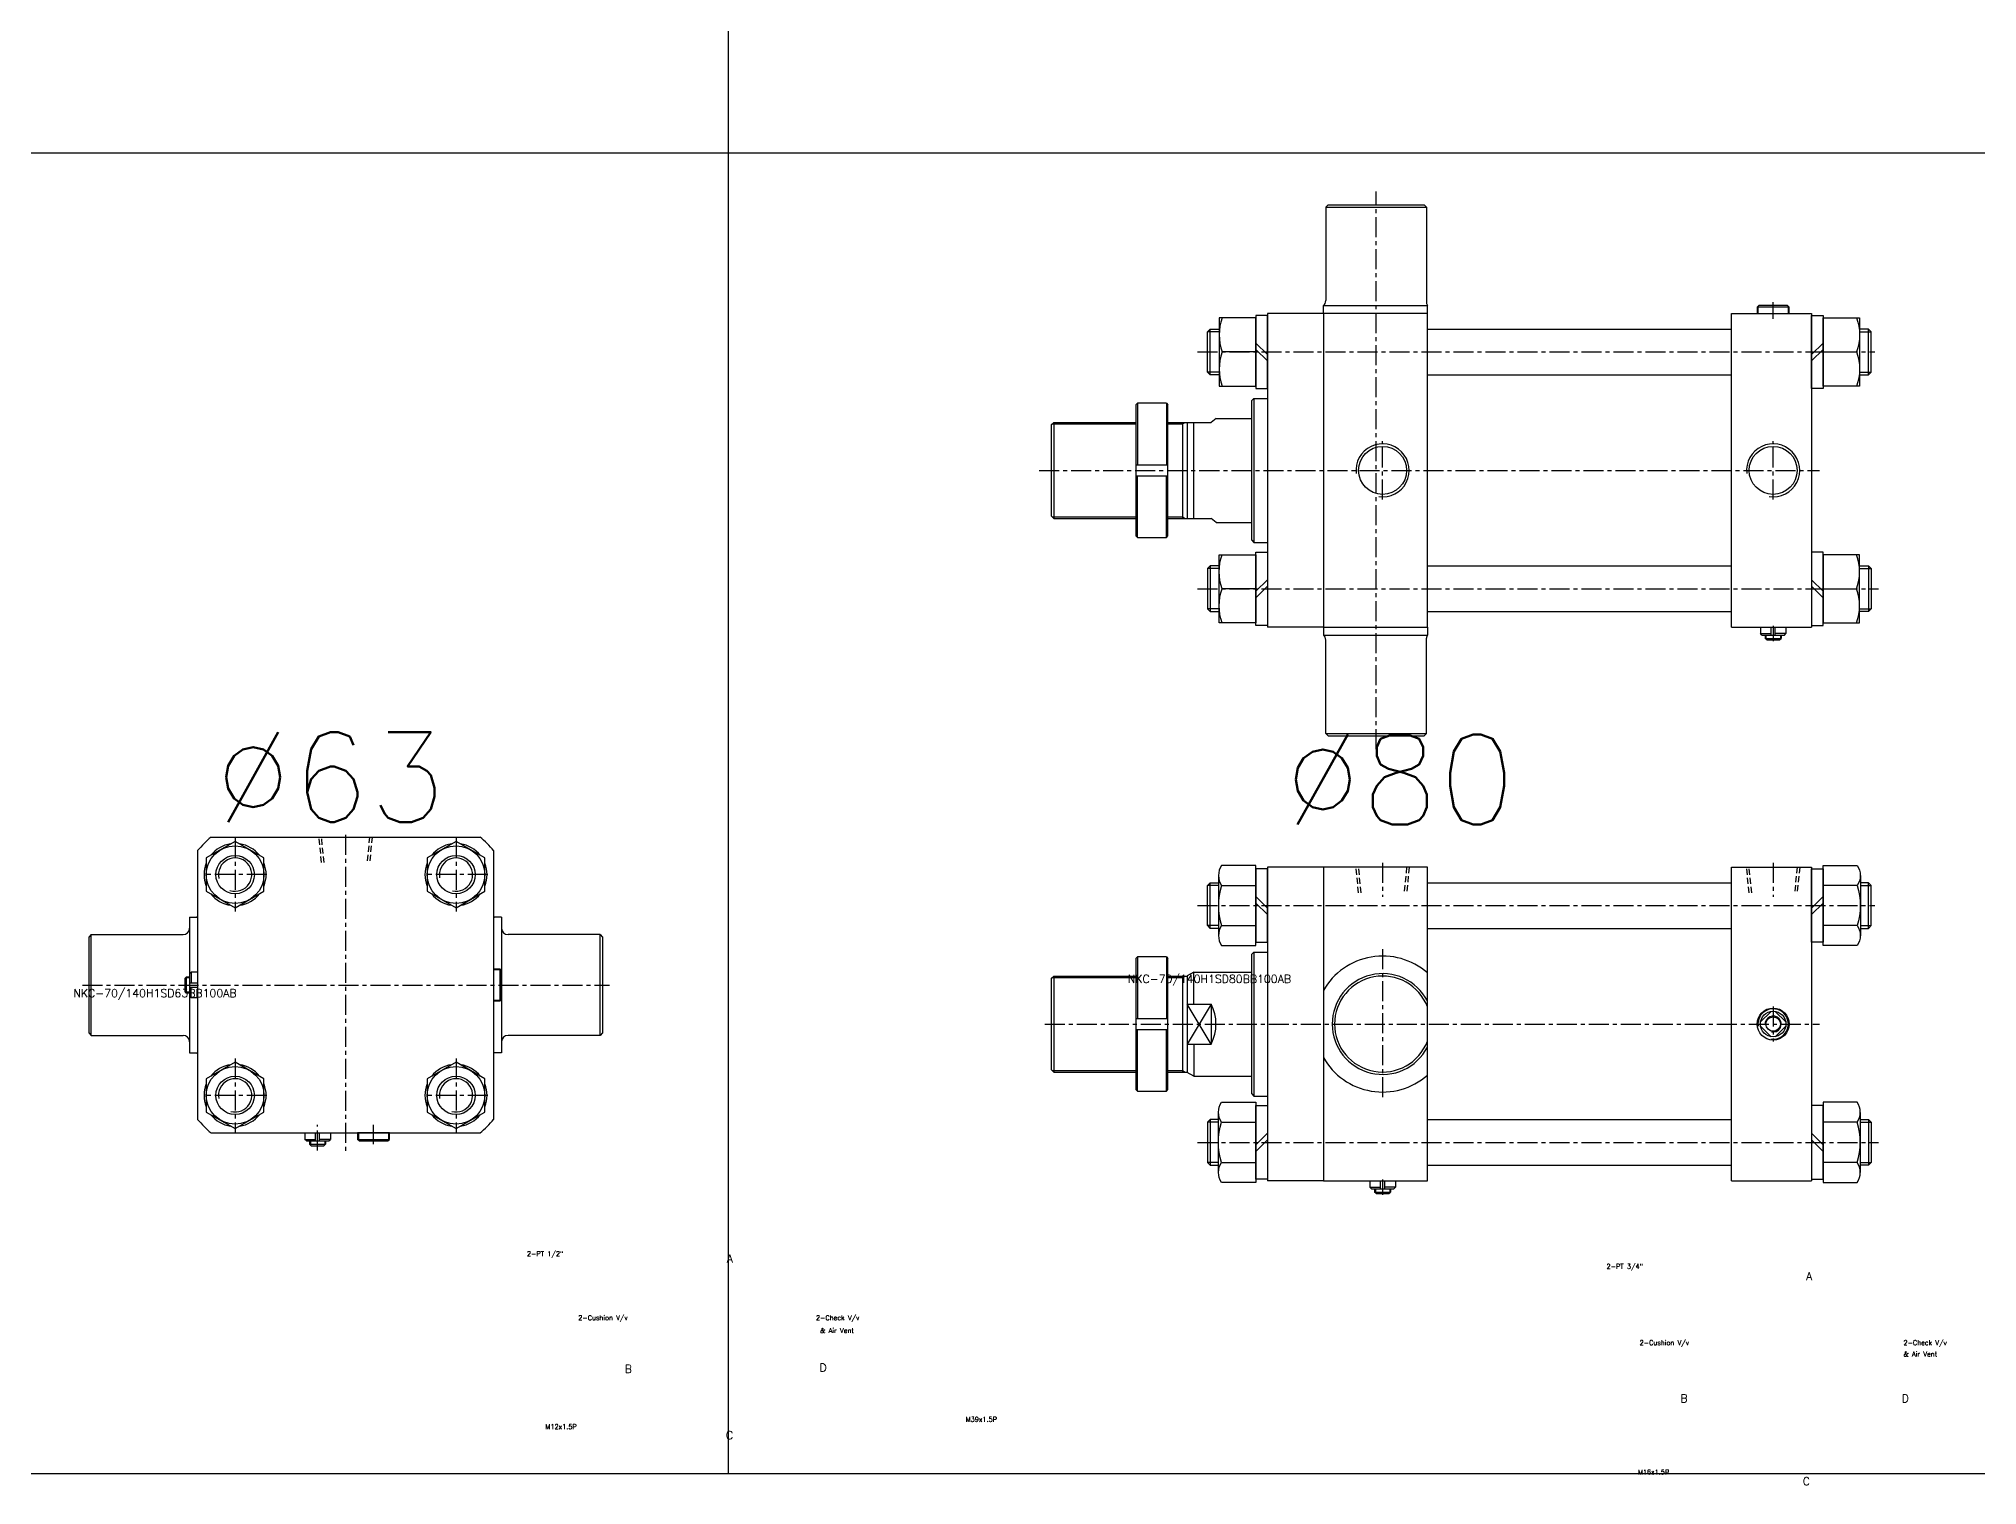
# Model space of a CAD drawing. Extents: x -819 to 29893, y -8942 to 9886.
# Drawn here: x 893 to 2104, y -7 to 897 of the extents above; entities that cross this region are included whole.
import ezdxf

# ---------------------------------------------------------------- set-up
doc = ezdxf.new("R2010")
doc.units = 0
doc.header["$LTSCALE"] = 10
doc.header["$MEASUREMENT"] = 0
for name, pattern in [('CENTER', [2, 1.25, -0.25, 0.25, -0.25]), ('CENTERX2', [4, 2.5, -0.5, 0.5, -0.5]), ('HIDDEN', [0.375, 0.25, -0.125])]:
    doc.linetypes.add(name, pattern=pattern)
doc.layers.get('0').update_dxf_attribs({"linetype": 'CONTINUOUS'})
doc.layers.get('DEFPOINTS').update_dxf_attribs({"linetype": 'CONTINUOUS'})
for name, color, linetype in [('CEN', 1, 'CENTERX2'), ('CENTER', 1, 'CENTER'), ('ML', 7, 'CONTINUOUS'), ('THIN', 3, 'CONTINUOUS')]:
    doc.layers.add(name, color=color, linetype=linetype)
doc.styles.add('GHS', font='romans', dxfattribs={"bigfont": 'ghs'})

msp = doc.modelspace()

# ---------------------------------------------------------------- linework, layer by layer
for p, q in [((1323.8, 0), (1323.8, 1801.1)), ((0, 825.6), (3817.3, 825.6)), ((0, 0), (3817.3, 0))]:
    msp.add_line(p, q)
at = {"layer": 'CEN', "color": 1, "linetype": 'CENTER'}
for p, q in [((1067, 201.9), (1067, 217.9)), ((1102, 205.9), (1102, 217.9))]:
    msp.add_line(p, q, dxfattribs=at)
at = {"layer": 'CENTER'}
for p, q in [((1015.5, 397.4), (1015.5, 351.4)), ((1153.5, 397.4), (1153.5, 351.4)), ((1035.4, 374.4), (995.6, 374.4)), ((1173.4, 374.4), (1133.6, 374.4)), ((1015.5, 259.4), (1015.5, 213.4)), ((1153.5, 259.4), (1153.5, 213.4)), ((1035.4, 236.4), (995.6, 236.4)), ((1173.4, 236.4), (1133.6, 236.4))]:
    msp.add_line(p, q, dxfattribs=at)
at = {"layer": 'DEFPOINTS', "color": 0, "linetype": 'ByBlock'}
for p in [(987, 262.9), (1182, 262.9)]:
    msp.add_point(p, dxfattribs=at)
at = {"layer": 'ML', "color": 1, "linetype": 'CENTER'}
for p, q in [((1728.4, 452.8), (1728.4, 801.4)), ((1976.4, 721.8), (1976.4, 732.2)), ((1616.7, 701.1), (2040, 701.1)), ((1732.4, 608.8), (1732.4, 645.4)), ((1976.4, 608.8), (1976.4, 645.4)), ((1517.9, 627.1), (2005.3, 627.1)), ((1616.7, 553.1), (2042.3, 553.1)), ((1976.4, 529.9), (1976.4, 520.4)), ((1084.5, 399.2), (1084.5, 200.5)), ((1732.4, 381.7), (1732.4, 360.5)), ((1976.4, 381.7), (1976.4, 360.5)), ((1616.7, 355), (2040, 355)), ((1732.4, 327.8), (1732.4, 234.3)), ((920.1, 305.4), (1249.3, 305.4)), ((1976.4, 292), (1976.4, 270)), ((1521.3, 281), (2005.3, 281)), ((1616.7, 207), (2042.3, 207)), ((1732.4, 183.9), (1732.4, 174.3))]:
    msp.add_line(p, q, dxfattribs=at)
at = {"layer": 'ML'}
for p, q in [((1696.9, 791.6), (1698.4, 793.1)), ((1696.9, 791.6), (1759.9, 791.6)), ((1696.9, 791.6), (1696.9, 733.2)), ((1758.4, 793.1), (1759.9, 791.6)), ((1759.9, 791.6), (1759.9, 732)), ((1695.4, 725.1), (1695.4, 730.1)), ((1760.4, 725.1), (1760.4, 730.1)), ((1967.4, 730.1), (1966.4, 729.1)), ((1986.4, 729.1), (1966.4, 729.1)), ((1966.4, 729.1), (1966.4, 725.1)), ((1985.4, 730.1), (1967.4, 730.1)), ((1985.4, 730.1), (1986.4, 729.1)), ((1986.4, 725.1), (1986.4, 729.1)), ((1624.7, 686.8), (1624.7, 715.4)), ((1660.4, 725.1), (1660.4, 529.1)), ((1695.4, 725.1), (1660.4, 725.1)), ((1695.4, 725.1), (1695.4, 529.1)), ((1760.4, 725.1), (1695.4, 725.1)), ((1760.4, 529.1), (1760.4, 725.1)), ((1950.4, 725.1), (2000.4, 725.1)), ((1950.4, 529.1), (1950.4, 725.1)), ((2000.4, 725.1), (2000.4, 529.1)), ((2036, 686.8), (2036, 715.4)), ((1653.2, 706.7), (1660.4, 699.5)), ((1653.2, 702.7), (1660.4, 695.5)), ((2007.6, 706.7), (2000.4, 699.5)), ((2007.6, 702.7), (2000.4, 695.5)), ((1653.2, 701.1), (1632.2, 701.1)), ((2007.6, 701.1), (2028.5, 701.1)), ((1578.3, 668.1), (1579.3, 669.1)), ((1578.3, 668.1), (1578.3, 586.1)), ((1579.3, 669.1), (1579.3, 630.6)), ((1597.3, 669.1), (1579.3, 669.1)), ((1597.3, 669.1), (1597.3, 630.6)), ((1597.3, 669.1), (1598.3, 668.1)), ((1598.3, 586.1), (1598.3, 668.1)), ((1650.4, 670.6), (1651.9, 672.1)), ((1650.4, 670.6), (1650.4, 583.6)), ((1651.9, 672.1), (1651.9, 582.1)), ((1525.4, 655.6), (1526.9, 657.1)), ((1525.4, 655.6), (1525.4, 598.6)), ((1526.9, 657.1), (1526.9, 597.1)), ((1607.4, 657.1), (1607.4, 597.1)), ((1610.4, 657.1), (1610.4, 596.9)), ((1614.4, 597.1), (1614.4, 657.1)), ((1628.4, 659.6), (1625.4, 657.1)), ((1578.3, 630.6), (1598.3, 630.6)), ((1578.3, 623.6), (1598.3, 623.6)), ((1579.3, 585.1), (1579.3, 623.6)), ((1597.3, 585.1), (1597.3, 623.6)), ((1525.4, 598.6), (1526.9, 597.1)), ((1628.4, 594.6), (1625.4, 597.1)), ((1578.3, 586.1), (1579.3, 585.1)), ((1579.3, 585.1), (1597.3, 585.1)), ((1597.3, 585.1), (1598.3, 586.1)), ((1650.4, 583.6), (1651.9, 582.1)), ((1624.7, 567.4), (1624.7, 538.8)), ((1653.2, 551.5), (1660.4, 558.7)), ((2007.6, 551.5), (2000.4, 558.7)), ((2036, 567.4), (2036, 538.8)), ((1653.2, 553.1), (1632.2, 553.1)), ((1653.2, 547.5), (1660.4, 554.7)), ((2007.6, 547.5), (2000.4, 554.7)), ((2007.6, 553.1), (2028.5, 553.1)), ((1695.4, 529.1), (1660.4, 529.1)), ((1695.4, 529.1), (1760.4, 529.1)), ((1695.4, 529.1), (1695.4, 524.1)), ((1696.9, 462.6), (1696.9, 521)), ((1759.9, 462.6), (1759.9, 522.2)), ((1760.4, 529.1), (1760.4, 524.1)), ((1950.4, 529.1), (2000.4, 529.1)), ((1968.4, 529.1), (1968.4, 525.1)), ((1968.4, 525.1), (1975.1, 525.1)), ((1969.4, 524.1), (1968.4, 525.1)), ((1969.4, 524.1), (1983.4, 524.1)), ((1971.4, 524.1), (1971.4, 522.1)), ((1971.4, 522.1), (1981.4, 522.1)), ((1972.4, 521.1), (1971.4, 522.1)), ((1972.4, 521.1), (1980.4, 521.1)), ((1975.1, 524.1), (1975.1, 529.1)), ((1977.7, 524.1), (1977.7, 529.1)), ((1984.4, 525.1), (1977.7, 525.1)), ((1980.4, 521.1), (1981.4, 522.1)), ((1981.4, 524.1), (1981.4, 522.1)), ((1983.4, 524.1), (1984.4, 525.1)), ((1984.4, 529.1), (1984.4, 525.1)), ((1696.9, 462.6), (1759.9, 462.6)), ((1696.9, 462.6), (1698.4, 461.1)), ((1758.4, 461.1), (1759.9, 462.6)), ((992, 389.5), (992, 262.9)), ((1000.4, 397.9), (1168.5, 397.9)), ((1177, 389.5), (1177, 262.9)), ((1695.4, 379), (1660.4, 379)), ((1660.4, 379), (1660.4, 183)), ((1695.4, 379), (1695.4, 183)), ((1760.4, 379), (1695.4, 379)), ((1760.4, 183), (1760.4, 379)), ((1950.4, 183), (1950.4, 379)), ((1950.4, 379), (2000.4, 379)), ((2000.4, 379), (2000.4, 183)), ((1624.7, 340.7), (1624.7, 369.3)), ((1629.9, 373.8), (1629.9, 336.2)), ((1631.8, 367.6), (1653.2, 367.6)), ((2028.9, 367.6), (2007.6, 367.6)), ((2030.9, 373.8), (2030.9, 336.2)), ((2036, 340.7), (2036, 369.3)), ((1653.2, 360.7), (1660.4, 353.5)), ((1653.2, 356.6), (1660.4, 349.4)), ((2007.6, 360.7), (2000.4, 353.5)), ((2007.6, 356.6), (2000.4, 349.4)), ((987, 347.9), (987, 312.4)), ((987, 347.9), (991.5, 347.9)), ((1182, 347.9), (1177.5, 347.9)), ((1182, 347.9), (1182, 262.9)), ((1631.8, 342.5), (1653.2, 342.5)), ((2028.9, 342.5), (2007.6, 342.5)), ((925.5, 336.9), (924, 335.4)), ((924, 335.4), (924, 275.4)), ((925.5, 273.9), (925.5, 336.9)), ((925.5, 336.9), (983, 336.9)), ((1243.5, 336.9), (1186, 336.9)), ((1243.5, 273.9), (1243.5, 336.9)), ((1243.5, 336.9), (1245, 335.4)), ((1245, 335.4), (1245, 275.4)), ((1181, 315.4), (1177, 315.4)), ((1181, 295.4), (1181, 315.4)), ((1182, 314.4), (1181, 315.4)), ((1578.3, 322), (1579.3, 323)), ((1578.3, 322), (1578.3, 240)), ((1597.3, 323), (1579.3, 323)), ((1579.3, 323), (1579.3, 284.5)), ((1597.3, 323), (1598.3, 322)), ((1597.3, 323), (1597.3, 284.5)), ((1598.3, 240), (1598.3, 322)), ((1650.4, 324.5), (1651.9, 326)), ((1650.4, 324.5), (1650.4, 237.5)), ((1651.9, 326), (1651.9, 236)), ((984, 309.4), (985, 310.4)), ((984, 309.4), (984, 301.4)), ((987, 310.4), (985, 310.4)), ((985, 310.4), (985, 300.4)), ((987, 312.4), (988, 313.4)), ((987, 312.4), (987, 298.4)), ((987, 306.7), (992, 306.7)), ((987, 304.1), (992, 304.1)), ((988, 313.4), (988, 306.7)), ((992, 313.4), (988, 313.4)), ((988, 297.4), (988, 304.1)), ((992, 313.4), (992, 297.4)), ((1182, 296.4), (1182, 314.4)), ((1525.4, 309.5), (1526.9, 311)), ((1525.4, 309.5), (1525.4, 252.5)), ((1526.9, 311), (1526.9, 251)), ((1607.4, 311), (1607.4, 251)), ((1614.4, 313.5), (1610.4, 311.2)), ((1610.4, 311.2), (1610.4, 250.8)), ((1614.4, 293.5), (1614.4, 313.5)), ((984, 301.4), (985, 300.4)), ((987, 300.4), (985, 300.4)), ((987, 298.4), (987, 262.9)), ((987, 298.4), (988, 297.4)), ((992, 297.4), (988, 297.4)), ((1177, 295.4), (1181, 295.4)), ((1182, 296.4), (1181, 295.4)), ((1610.4, 293.5), (1625.4, 293.5)), ((1625.4, 293.5), (1625.4, 268.5)), ((1578.3, 284.5), (1598.3, 284.5)), ((1975.1, 288.9), (1968.5, 282.3)), ((1968.5, 279.7), (1975.1, 273.1)), ((1977.7, 288.9), (1984.3, 282.3)), ((1984.3, 279.7), (1977.7, 273.1)), ((924, 275.4), (925.5, 273.9)), ((925.5, 273.9), (983, 273.9)), ((1243.5, 273.9), (1186, 273.9)), ((1245, 275.4), (1243.5, 273.9)), ((1578.3, 277.5), (1598.3, 277.5)), ((1579.3, 239), (1579.3, 277.5)), ((1597.3, 239), (1597.3, 277.5)), ((1610.4, 268.5), (1625.4, 268.5)), ((1614.4, 268.5), (1614.4, 248.5)), ((987, 262.9), (991.5, 262.9)), ((1182, 262.9), (1177.5, 262.9)), ((1525.4, 252.5), (1526.9, 251)), ((1614.4, 248.5), (1610.4, 250.8)), ((1578.3, 240), (1579.3, 239)), ((1579.3, 239), (1597.3, 239)), ((1597.3, 239), (1598.3, 240)), ((1650.4, 237.5), (1651.9, 236)), ((1624.7, 221.3), (1624.7, 192.7)), ((1629.9, 188.2), (1629.9, 225.8)), ((1631.8, 219.6), (1653.2, 219.6)), ((2028.9, 219.6), (2007.6, 219.6)), ((2030.9, 188.2), (2030.9, 225.8)), ((2036, 221.3), (2036, 192.7)), ((1059, 212.9), (1059, 208.9)), ((1060, 207.9), (1059, 208.9)), ((1059, 208.9), (1065.7, 208.9)), ((1060, 207.9), (1074, 207.9)), ((1062, 207.9), (1062, 205.9)), ((1062, 205.9), (1072, 205.9)), ((1063, 204.9), (1062, 205.9)), ((1065.7, 207.9), (1065.7, 212.9)), ((1068.3, 207.9), (1068.3, 212.9)), ((1075, 208.9), (1068.3, 208.9)), ((1071, 204.9), (1072, 205.9)), ((1072, 207.9), (1072, 205.9)), ((1074, 207.9), (1075, 208.9)), ((1075, 212.9), (1075, 208.9)), ((1112, 212.9), (1092, 212.9)), ((1092, 212.9), (1092, 208.9)), ((1092, 208.9), (1112, 208.9)), ((1093, 207.9), (1092, 208.9)), ((1093, 207.9), (1111, 207.9)), ((1111, 207.9), (1112, 208.9)), ((1112, 208.9), (1112, 212.9)), ((1653.2, 205.5), (1660.4, 212.7)), ((1653.2, 201.4), (1660.4, 208.6)), ((2007.6, 205.5), (2000.4, 212.7)), ((2007.6, 201.4), (2000.4, 208.6)), ((1063, 204.9), (1071, 204.9)), ((1631.8, 194.5), (1653.2, 194.5)), ((2028.9, 194.5), (2007.6, 194.5)), ((1695.4, 183), (1660.4, 183)), ((1695.4, 183), (1760.4, 183)), ((1724.4, 183), (1724.4, 179)), ((1731.1, 178), (1731.1, 183)), ((1733.7, 178), (1733.7, 183)), ((1740.4, 183), (1740.4, 179)), ((1950.4, 183), (2000.4, 183)), ((1725.4, 178), (1724.4, 179)), ((1724.4, 179), (1731.1, 179)), ((1725.4, 178), (1739.4, 178)), ((1727.4, 178), (1727.4, 176)), ((1728.4, 175), (1727.4, 176)), ((1727.4, 176), (1737.4, 176)), ((1728.4, 175), (1736.4, 175)), ((1740.4, 179), (1733.7, 179)), ((1736.4, 175), (1737.4, 176)), ((1737.4, 178), (1737.4, 176)), ((1739.4, 178), (1740.4, 179))]:
    msp.add_line(p, q, dxfattribs=at)
at = {"layer": 'ML', "color": 7, "linetype": 'Continuous'}
for p, q in [((1698.4, 793.1), (1758.4, 793.1)), ((1695.4, 730.1), (1760.4, 730.1)), ((1760.4, 715.4), (1950.4, 715.4)), ((1760.4, 686.8), (1950.4, 686.8)), ((1651.9, 672.1), (1660.4, 672.1)), ((1526.9, 657.1), (1578.3, 657.1)), ((1598.3, 657.1), (1610.4, 657.1)), ((1610.4, 657.1), (1625.4, 657.1)), ((1628.4, 659.6), (1650.4, 659.6)), ((1526.9, 597.1), (1578.3, 597.1)), ((1598.3, 597.1), (1610.4, 597.1)), ((1610.4, 597.1), (1625.4, 597.1)), ((1628.4, 594.6), (1650.4, 594.6)), ((1651.9, 582.1), (1660.4, 582.1)), ((1760.4, 567.4), (1950.4, 567.4)), ((1760.4, 538.8), (1950.4, 538.8)), ((1695.4, 524.1), (1760.4, 524.1)), ((1698.4, 461.1), (1758.4, 461.1)), ((1760.4, 369.3), (1950.4, 369.3)), ((1760.4, 340.7), (1950.4, 340.7)), ((1651.9, 326), (1660.4, 326)), ((1526.9, 311), (1578.3, 311)), ((1598.3, 311), (1610.4, 311)), ((1614.4, 313.5), (1650.4, 313.5)), ((992, 262.9), (992, 221.3)), ((1177, 262.9), (1177, 221.3)), ((1526.9, 251), (1578.3, 251)), ((1598.3, 251), (1610.4, 251)), ((1614.4, 248.5), (1650.4, 248.5)), ((1651.9, 236), (1660.4, 236)), ((1760.4, 221.3), (1950.4, 221.3)), ((1000.4, 212.9), (1168.5, 212.9)), ((1760.4, 192.7), (1950.4, 192.7))]:
    msp.add_line(p, q, dxfattribs=at)
at = {"layer": 'ML', "color": 2}
for p, q in [((1966.9, 729.6), (1966.9, 725.1)), ((1985.9, 725.1), (1985.9, 729.6)), ((1607.4, 656.1), (1609.1, 657.1)), ((1607.4, 598.1), (1609.1, 597.1)), ((1971.9, 524.1), (1971.9, 521.6)), ((1980.9, 524.1), (1980.9, 521.6)), ((1181.5, 314.9), (1177, 314.9)), ((987, 309.9), (984.5, 309.9)), ((1607.4, 310), (1609.1, 311)), ((987, 300.9), (984.5, 300.9)), ((1177, 295.9), (1181.5, 295.9)), ((1625.4, 268.5), (1610.4, 293.5)), ((1625.4, 293.5), (1610.4, 268.5)), ((1607.4, 252), (1609.1, 251)), ((1062.5, 207.9), (1062.5, 205.4)), ((1071.5, 207.9), (1071.5, 205.4)), ((1092.5, 212.9), (1092.5, 208.4)), ((1111.5, 208.4), (1111.5, 212.9)), ((1727.9, 178), (1727.9, 175.5)), ((1736.9, 178), (1736.9, 175.5))]:
    msp.add_line(p, q, dxfattribs=at)
at = {"layer": 'ML', "color": 2, "linetype": 'Continuous'}
for p, q in [((1525.9, 656.1), (1578.3, 656.1)), ((1598.3, 656.1), (1607.4, 656.1)), ((1525.9, 598.1), (1578.3, 598.1)), ((1598.3, 598.1), (1607.4, 598.1)), ((1525.9, 310), (1578.3, 310)), ((1598.3, 310), (1607.4, 310)), ((1525.9, 252), (1578.3, 252)), ((1598.3, 252), (1607.4, 252))]:
    msp.add_line(p, q, dxfattribs=at)
at = {"layer": 'ML', "color": 6, "linetype": 'HIDDEN', "ltscale": 1.5}
for p, q in [((1069.5, 381.9), (1067.9, 397.9)), ((1071.1, 381.9), (1069.5, 397.9)), ((1099.5, 397.9), (1097.9, 381.9)), ((1101.1, 397.9), (1099.5, 381.9)), ((1717.4, 363), (1715.8, 379)), ((1719, 363), (1717.4, 379)), ((1747.4, 379), (1745.8, 363)), ((1749, 379), (1747.4, 363)), ((1961.4, 363), (1959.8, 379)), ((1963, 363), (1961.4, 379)), ((1991.4, 379), (1989.8, 363)), ((1993, 379), (1991.4, 363))]:
    msp.add_line(p, q, dxfattribs=at)
at = {"layer": 'ML'}
for points in [[(1630.3, 686.8), (1624.7, 686.8), (1623, 688.5), (1623, 713.7), (1624.7, 715.4), (1630.3, 715.4)], [(1660.4, 678.2), (1660.4, 724), (1653.2, 724), (1653.2, 678.2), (1660.4, 678.2)], [(2000.4, 678.2), (2000.4, 724), (2007.6, 724), (2007.6, 678.2), (2000.4, 678.2)], [(2030.4, 686.8), (2036, 686.8), (2037.7, 688.5), (2037.7, 713.7), (2036, 715.4), (2030.4, 715.4)], [(1660.4, 576), (1660.4, 530.2), (1653.2, 530.2), (1653.2, 576), (1660.4, 576)], [(2000.4, 576), (2000.4, 530.2), (2007.6, 530.2), (2007.6, 576), (2000.4, 576)], [(1630.3, 567.4), (1624.7, 567.4), (1623, 565.7), (1623, 540.5), (1624.7, 538.8), (1630.3, 538.8)], [(2030.4, 567.4), (2036, 567.4), (2037.7, 565.7), (2037.7, 540.5), (2036, 538.8), (2030.4, 538.8)], [(997.5, 384.8), (997.5, 364), (1015.5, 353.6), (1033.5, 364), (1033.5, 384.8), (1015.5, 395.2), (997.5, 384.8)], [(1135.5, 384.8), (1135.5, 364), (1153.5, 353.6), (1171.5, 364), (1171.5, 384.8), (1153.5, 395.2), (1135.5, 384.8)], [(1660.4, 332.1), (1660.4, 378), (1653.2, 378), (1653.2, 332.1), (1660.4, 332.1)], [(2000.4, 332.1), (2000.4, 378), (2007.6, 378), (2007.6, 332.1), (2000.4, 332.1)], [(1629.9, 340.7), (1624.7, 340.7), (1623, 342.5), (1623, 367.6), (1624.7, 369.3), (1629.9, 369.3)], [(2030.9, 340.7), (2036, 340.7), (2037.7, 342.5), (2037.7, 367.6), (2036, 369.3), (2030.9, 369.3)], [(997.5, 246.8), (997.5, 226), (1015.5, 215.6), (1033.5, 226), (1033.5, 246.8), (1015.5, 257.2), (997.5, 246.8)], [(1135.5, 246.8), (1135.5, 226), (1153.5, 215.6), (1171.5, 226), (1171.5, 246.8), (1153.5, 257.2), (1135.5, 246.8)], [(1629.9, 221.3), (1624.7, 221.3), (1623, 219.6), (1623, 194.5), (1624.7, 192.7), (1629.9, 192.7)], [(1660.4, 230), (1660.4, 184.1), (1653.2, 184.1), (1653.2, 230), (1660.4, 230)], [(2000.4, 230), (2000.4, 184.1), (2007.6, 184.1), (2007.6, 230), (2000.4, 230)], [(2030.9, 221.3), (2036, 221.3), (2037.7, 219.6), (2037.7, 194.5), (2036, 192.7), (2030.9, 192.7)]]:
    msp.add_lwpolyline(points, dxfattribs=at)
for points in [[(1632.2, 722.4, 0.178633), (1632.2, 701.1, 0.178633), (1632.2, 679.8)], [(2028.5, 722.4, -0.178633), (2028.5, 701.1, -0.178633), (2028.5, 679.8)], [(1632.2, 531.8, -0.178633), (1632.2, 553.1, -0.178633), (1632.2, 574.4)], [(2028.5, 531.8, 0.178633), (2028.5, 553.1, 0.178633), (2028.5, 574.4)], [(1653.2, 380.1), (1631.8, 380.1, 0.309401), (1631.8, 367.6, 0.154701), (1631.8, 342.5, 0.309401), (1631.8, 330), (1653.2, 330), (1653.2, 380.1)], [(2007.6, 380.1), (2028.9, 380.1, -0.309401), (2028.9, 367.6, -0.154701), (2028.9, 342.5, -0.309401), (2028.9, 330), (2007.6, 330), (2007.6, 380.1)], [(1653.2, 182), (1631.8, 182, -0.309401), (1631.8, 194.5, -0.154701), (1631.8, 219.6, -0.309401), (1631.8, 232.1), (1653.2, 232.1), (1653.2, 182)], [(2007.6, 182), (2028.9, 182, 0.309401), (2028.9, 194.5, 0.154701), (2028.9, 219.6, 0.309401), (2028.9, 232.1), (2007.6, 232.1), (2007.6, 182)]]:
    msp.add_lwpolyline(points, format="xyb", dxfattribs=at)
for points in [[(1653.2, 722.4), (1630.3, 722.4), (1630.3, 679.8), (1653.2, 679.8)], [(2007.6, 722.4), (2030.4, 722.4), (2030.4, 679.8), (2007.6, 679.8)], [(1653.2, 531.8), (1630.3, 531.8), (1630.3, 574.4), (1653.2, 574.4)], [(2007.6, 531.8), (2030.4, 531.8), (2030.4, 574.4), (2007.6, 574.4)]]:
    msp.add_lwpolyline(points, close=True, dxfattribs=at)
for centre, radius in [((1732.4, 627.1), 15), ((1976.4, 627.1), 15), ((1015.5, 374.4), 18), ((1153.5, 374.4), 18), ((1015.5, 374.4), 12), ((1153.5, 374.4), 12), ((1976.4, 281), 10), ((1976.4, 281), 8), ((1976.4, 281), 4.5), ((1015.5, 236.4), 18), ((1153.5, 236.4), 18), ((1015.5, 236.4), 12), ((1153.5, 236.4), 12)]:
    msp.add_circle(centre, radius, dxfattribs=at)
for centre, radius, start, end in [((1692.9, 733.2), 4, 308.6822, 0), ((1763.9, 732), 4, 180, 208.955), ((1692.9, 521), 4, 0, 51.3178), ((1763.9, 522.2), 4, 151.045, 180), ((1084.5, 305.4), 125, 132.2686, 137.7314), ((1015.5, 374.4), 19.4, 98.4711, 141.5289), ((1015.5, 374.4), 19.4, 38.4711, 81.5289), ((1153.5, 374.4), 19.4, 98.4711, 141.5289), ((1153.5, 374.4), 19.4, 38.4711, 81.5289), ((1084.5, 305.4), 125, 42.2686, 47.7314), ((1015.5, 374.4), 19.4, 158.4711, 201.5289), ((1015.5, 374.4), 19.4, 338.4711, 21.5289), ((1153.5, 374.4), 19.4, 158.4711, 201.5289), ((1153.5, 374.4), 19.4, 338.4711, 21.5289), ((1015.5, 374.4), 19.4, 218.4711, 261.5289), ((1015.5, 374.4), 19.4, 278.4711, 321.5289), ((1153.5, 374.4), 19.4, 218.4711, 261.5289), ((1153.5, 374.4), 19.4, 278.4711, 321.5289), ((983, 340.9), 4, 270, 0), ((991.5, 348.4), 0.5, 270, 0), ((1177.5, 348.4), 0.5, 180, 270), ((1186, 340.9), 4, 180, 270), ((1732.4, 281), 42.5, 48.7898, 150.5271), ((1732.4, 281), 31.5, 27.266, 332.734), ((1732.4, 281), 30, 21.0395, 338.9605), ((1600.8, 281), 27.5, 333.0085, 26.9915), ((983, 269.9), 4, 0, 90), ((1186, 269.9), 4, 90, 180), ((991.5, 262.4), 0.5, 0, 90), ((1015.5, 236.4), 19.4, 98.4711, 141.5289), ((1015.5, 236.4), 19.4, 38.4711, 81.5289), ((1153.5, 236.4), 19.4, 98.4711, 141.5289), ((1153.5, 236.4), 19.4, 38.4711, 81.5289), ((1177.5, 262.4), 0.5, 90, 180), ((1732.4, 281), 42.5, 209.4729, 311.2102), ((1015.5, 236.4), 19.4, 158.4711, 201.5289), ((1015.5, 236.4), 19.4, 338.4711, 21.5289), ((1153.5, 236.4), 19.4, 158.4711, 201.5289), ((1153.5, 236.4), 19.4, 338.4711, 21.5289), ((1015.5, 236.4), 19.4, 218.4711, 261.5289), ((1015.5, 236.4), 19.4, 278.4711, 321.5289), ((1153.5, 236.4), 19.4, 218.4711, 261.5289), ((1153.5, 236.4), 19.4, 278.4711, 321.5289)]:
    msp.add_arc(centre, radius, start, end, dxfattribs=at)
at = {"layer": 'ML', "color": 2}
for centre, radius, start, end in [((1732.4, 627.1), 16.6, 261.7197, 186.8277), ((1976.4, 627.1), 16.6, 261.7197, 186.8277), ((1015.5, 374.4), 10.4, 251.9737, 192.9554), ((1153.5, 374.4), 10.4, 257.8599, 190.8987), ((1976.4, 281), 9.5, 261.4114, 188.1478), ((1976.4, 281), 5, 257.904, 186.2569), ((1015.5, 236.4), 10.4, 255.4467, 191.0432), ((1153.5, 236.4), 10.4, 255.7855, 190.7916)]:
    msp.add_arc(centre, radius, start, end, dxfattribs=at)
at = {"layer": 'ML', "color": 7, "linetype": 'Continuous'}
for start, end in [(222.2686, 227.7314), (312.2686, 317.7314)]:
    msp.add_arc((1084.5, 305.4), 125, start, end, dxfattribs=at)
at = {"layer": 'THIN', "color": 2}
for p, q in [((1630.3, 713.7), (1623, 713.7)), ((2030.4, 713.7), (2037.7, 713.7)), ((1630.3, 688.5), (1623, 688.5)), ((2030.4, 688.5), (2037.7, 688.5)), ((1630.3, 565.7), (1623, 565.7)), ((2030.4, 565.7), (2037.7, 565.7)), ((1630.3, 540.5), (1623, 540.5)), ((2030.4, 540.5), (2037.7, 540.5)), ((1629.9, 367.6), (1623, 367.6)), ((2030.9, 367.6), (2037.7, 367.6)), ((1629.9, 342.5), (1623, 342.5)), ((2030.9, 342.5), (2037.7, 342.5)), ((1629.9, 219.6), (1623, 219.6)), ((2030.9, 219.6), (2037.7, 219.6)), ((1629.9, 194.5), (1623, 194.5)), ((2030.9, 194.5), (2037.7, 194.5))]:
    msp.add_line(p, q, dxfattribs=at)

# ---------------------------------------------------------------- texts
at = {"layer": 'ML', "color": 7, "style": 'GHS'}
for s, p in [('%%C63', (1002.7, 407.2)), ('%%C80', (1670.9, 405.8))]:
    msp.add_text(s, height=56.25, dxfattribs=at).set_placement(p)
at = {"layer": 'ML', "color": 4, "style": 'GHS'}
for s, p in [('NKC-70/140H1SD63BB100AB', (914.4, 297.8)), ('NKC-70/140H1SD80BB100AB', (1573.2, 306.7))]:
    msp.add_text(s, height=5, dxfattribs=at).set_placement(p)
at = {"layer": 'ML', "style": 'GHS'}
for s, p in [('A', (1322.7, 131.9)), ('A', (1997, 120.9)), ('B', (1258.9, 62.9)), ('D', (1380.6, 63.7)), ('B', (1918.4, 44.5)), ('D', (2056.7, 44.5)), ('C', (1322.1, 21.5)), ('C', (1994.9, -7.3))]:
    msp.add_text(s, height=5, dxfattribs=at).set_placement(p)
at = {"layer": 'ML', "color": 2, "style": 'GHS'}
for s, p in [('M12x1.5P', (1209.4, 27.8)), ('M16x1.5P', (1891.9, -0.6))]:
    msp.add_text(s, height=3, dxfattribs=at).set_placement(p)
at = {"layer": 'ML', "color": 2, "char_height": 3, "style": 'GHS'}
for s, insert, attachment_point in [('2-PT 1/2"', (1197.8, 134.9), 7), ('2-PT 3/4"', (1872.3, 127), 7), ('2-Cushion V/v', (1229.9, 94.9), 7), ('2-Check V/v', (1378.4, 94.9), 7), ('& Air Vent', (1381, 87.9), 7), ('2-Cushion V/v', (1893, 79.3), 7), ('2-Check V/v', (2057.8, 79.3), 7), ('& Air Vent', (2057.8, 73.2), 7), ('M39x1.5P', (1491.5, 32.4), 9)]:
    msp.add_mtext(s, dxfattribs=dict(at, insert=insert, attachment_point=attachment_point))

doc.saveas('drawing.dxf')
